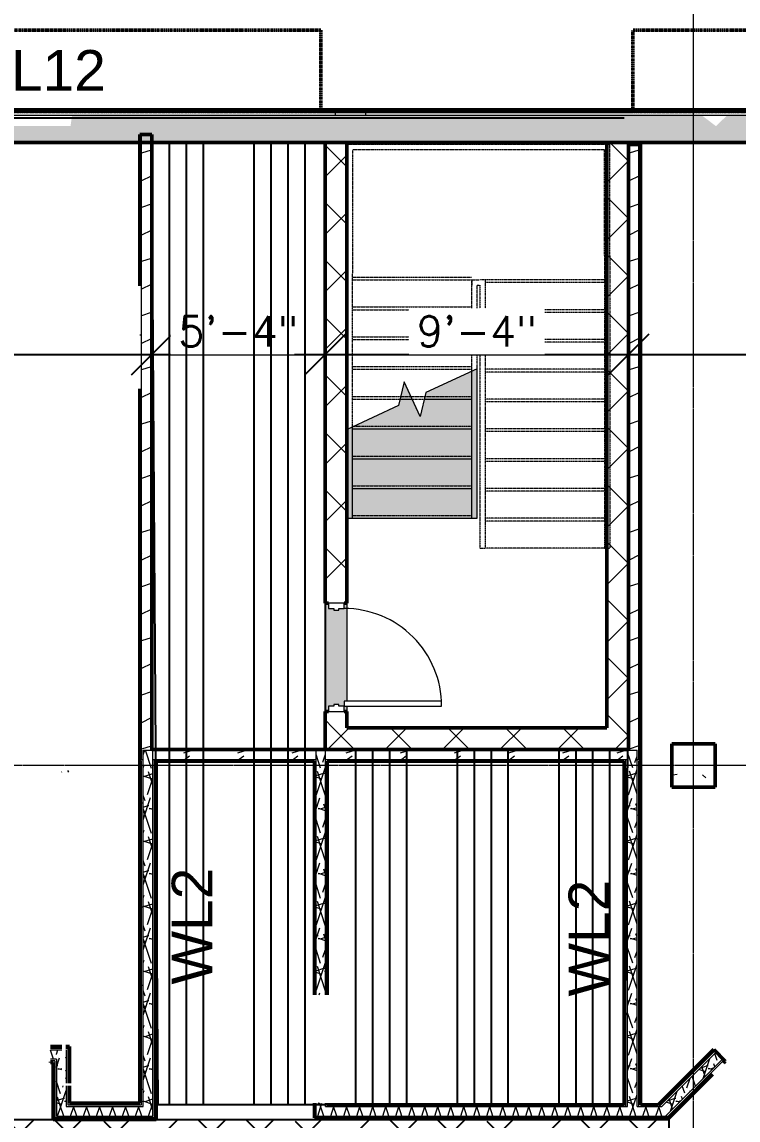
# Model space of a CAD drawing. Header units: inches. Extents: x -4294 to -464, y 9706 to 12475.
# Drawn here: x -2748.2 to -2483.9, y 11716.4 to 12121.6 of the extents above; entities that cross this region are included whole.
import ezdxf

# ---------------------------------------------------------------- set-up
doc = ezdxf.new("R2010")
doc.units = ezdxf.units.IN
doc.header["$MEASUREMENT"] = 0
for name, pattern in [('Aligning Line 1_8_', [0.25, 0.125, -0.125]), ('Dash 1_16_', [0.125, 0.0625, -0.0625]), ('Double Dash 3_8_', [1, 0.375, -0.125, 0.125, -0.125, 0.125, -0.125]), ('Grid Line 1_2_', [0.875, 0.5, -0.125, 0.125, -0.125]), ('Overhead 1_16_', [0.101562, 0.0625, -0.039062])]:
    doc.linetypes.add(name, pattern=pattern)
for name, color, linetype, lineweight in [('0-1', 7, 'Continuous', 5), ('0-3', 7, 'Continuous', 9), ('0-4', 147, 'Aligning Line 1_8_', 9), ('A-ANNO-DIMS', 211, 'Continuous', 9), ('A-DOOR-1', 50, 'Continuous', 20), ('A-DOOR-2', 7, 'Continuous', 9), ('A-DOOR-FRAM-1', 50, 'Continuous', 20), ('A-FLOR-1', 10, 'Continuous', 13), ('A-WALL', 113, 'Continuous', 13), ('A-WALL-10', 113, 'Continuous', 50), ('A-WALL-3', 10, 'Continuous', 13), ('A-WALL-4', 254, 'Continuous', 5), ('A-WALL-5', 250, 'Continuous', 50), ('A-WALL-9', 113, 'Continuous', 5), ('A-WALL-PATT-2', 53, 'Continuous', 9), ('A-WALL-PATT-3', 8, 'Continuous', 9), ('A-WALL-PATT-4', 252, 'Continuous', 9), ('A-WALL-PATT-5', 111, 'Continuous', 9), ('C-PROP-LINE-1', 250, 'Double Dash 3_8_', 50), ('C-PROP-LINE-2', 91, 'Dash 1_16_', 50), ('I-WALL', 2, 'Continuous', 13), ('I-WALL-1', 2, 'Continuous', 50), ('I-WALL-2', 2, 'Continuous', 50), ('S-COLS', 52, 'Continuous', 9), ('S-COLS-1', 250, 'Continuous', 50), ('S-FNDN-4', 250, 'Continuous', 50), ('S-GRID-1', 1, 'Grid Line 1_2_', 9), ('S-STRS-1', 8, 'Continuous', 9), ('S-STRS-2', 55, 'Continuous', 5), ('S-STRS-5', 7, 'Continuous', 9), ('S-STRS-6', 7, 'Overhead 1_16_', 9), ('S-STRS-MBND-3', 7, 'Overhead 1_16_', 9), ('S-STRS-MBND-4', 7, 'Continuous', 9)]:
    doc.layers.add(name, color=color, linetype=linetype, lineweight=lineweight)
doc.layers.add('LOAD_HATCH', color=8, linetype='Continuous')
doc.layers.add('loads', color=1, linetype='Continuous')
doc.styles.add('Arial', font='arial.ttf', dxfattribs={"height": 22.5})
doc.styles.add('Century Gothic', font='simplex.shx', dxfattribs={"height": 11.25})
doc.dimstyles.new('OD__1_8__Tol__', dxfattribs={"dimscale": 12, "dimtxt": 11.746893, "dimasz": 1.25, "dimexe": 0.9375, "dimexo": 0.625, "dimgap": 0.15625, "dimtad": 1, "dimdec": 3, "dimrnd": 0.125, "dimzin": 3, "dimdsep": 46, "dimlunit": 4, "dimtxsty": 'Century Gothic', "dimsah": 1, "dimcen": 0.09, "dimdle": 0.9375, "dimazin": 0, "dimtfac": 1, "dimtdec": 4, "dimtix": 1, "dimtmove": 0, "dimatfit": 3, "dimfxl": 1, "dimtvp": 1, "dimtfill": 1, "dimfrac": 2, "dimtolj": 1, "dimtzin": 0, "dimarcsym": 2})
pattern_1 = [(45, (0, 0), (-10.606602, 10.606602), []), (135, (0, 0), (-10.606602, -10.606602), [])]
pattern_2 = [(0, (0, 0), (38.4, 9.6), [1.584, -27.216, 1.584, -27.216, -153.6]), (0, (0, 0), (38.4, 9.6), [-57.6, 1.584, -56.016, 1.584, -27.216, -67.2]), (0, (0, 0), (38.4, 9.6), [-144, 1.584, -17.616, 1.584, -46.416]), (120, (14.4, 4.8), (-27.513844, 28.4553755), [1.584, -27.216, 1.584, -27.216, -153.6]), (120, (14.4, 4.8), (-27.513844, 28.4553755), [-57.6, 1.584, -56.016, 1.584, -27.216, -67.2]), (120, (14.4, 4.8), (-27.513844, 28.4553755), [-144, 1.584, -17.616, 1.584, -46.416]), (240, (19.2, 24), (-10.886156, -38.0553755), [1.584, -27.216, 1.584, -27.216, -153.6]), (240, (19.2, 24), (-10.886156, -38.0553755), [-57.6, 1.584, -56.016, 1.584, -27.216, -67.2]), (240, (19.2, 24), (-10.886156, -38.0553755), [-144, 1.584, -17.616, 1.584, -46.416])]
pattern_3 = [(0, (3860.724, -12118.589), (38.4, 9.6), [1.584, -27.216, 1.584, -27.216, -153.6]), (0, (3860.724, -12118.589), (38.4, 9.6), [-57.6, 1.584, -56.016, 1.584, -27.216, -67.2]), (0, (3860.724, -12118.589), (38.4, 9.6), [-144, 1.584, -17.616, 1.584, -46.416]), (120, (3875.124, -12113.789), (-27.513844, 28.4553755), [1.584, -27.216, 1.584, -27.216, -153.6]), (120, (3875.124, -12113.789), (-27.513844, 28.4553755), [-57.6, 1.584, -56.016, 1.584, -27.216, -67.2]), (120, (3875.124, -12113.789), (-27.513844, 28.4553755), [-144, 1.584, -17.616, 1.584, -46.416]), (240, (3879.924, -12094.589), (-10.886156, -38.0553755), [1.584, -27.216, 1.584, -27.216, -153.6]), (240, (3879.924, -12094.589), (-10.886156, -38.0553755), [-57.6, 1.584, -56.016, 1.584, -27.216, -67.2]), (240, (3879.924, -12094.589), (-10.886156, -38.0553755), [-144, 1.584, -17.616, 1.584, -46.416])]
pattern_4 = [(216.87, (3868.7207, -12098.5974), (59.9755286, 39.9843071), [9.996, -89.964]), (206.565, (3880.716, -12104.595), (-19.991807, -19.992219), [22.352, -22.352]), (198.435, (3880.716, -12114.5914), (-39.983821, -19.991955), [12.644, -50.576])]
pattern_5 = [(161.57, (3861.3237, -12117.9894), (-4.80033747, -0.00041462), [0, -34.152, 3.792, 0]), (18.43, (3860.1237, -12117.9894), (-4.80033747, 0.00041462), [0, -34.152, 3.792, 0]), (108.43, (3861.3237, -12117.9894), (2.39913218, -12.00105099), [11.382, -26.562]), (71.57, (3860.1237, -12117.9894), (2.39913218, 12.00105099), [11.382, -26.562])]

# ---------------------------------------------------------------- blocks, each defined once
blk = doc.blocks.new('HOLLOW METAL - STAIR DOOR-2016401-FLOOR PLAN - BASEMENT')
at = {"layer": 'A-DOOR-1'}
for p, q in [((18, 39.25), (16.25, 39.25)), ((16.25, 39.25), (16.25, 3.25)), ((18, 3.25), (18, 39.25)), ((16.25, 3.25), (18, 3.25))]:
    blk.add_line(p, q, dxfattribs=at)
at = {"layer": 'A-DOOR-2'}
blk.add_arc((18, 3.25), 36, 90, 180, dxfattribs=at)
at = {"layer": 'A-DOOR-FRAM-1'}
for p, q in [((-18, 3.25), (-20, 3.25)), ((-20, 3.25), (-20, -2.5)), ((-18, 1.3125), (-18, 3.25)), ((-17.375, 1.3125), (-18, 1.3125)), ((-17.375, -0.5625), (-17.375, 1.3125)), ((18, 1.3125), (17.375, 1.3125)), ((17.375, 1.3125), (17.375, -0.5625)), ((18, 3.25), (18, 1.3125)), ((20, 3.25), (18, 3.25)), ((20, -2.5), (20, 3.25)), ((-20, -2.5), (-18, -2.5)), ((-18, -2.5), (-18, -0.5625)), ((-18, -0.5625), (-17.375, -0.5625)), ((17.375, -0.5625), (18, -0.5625)), ((18, -0.5625), (18, -2.5)), ((18, -2.5), (20, -2.5))]:
    blk.add_line(p, q, dxfattribs=at)
blk = doc.blocks.new('CTR - 1st Phase -Stairs _ Elevators_rvt-1-FLOOR PLAN - BASEMENT')
at = {"layer": 'A-WALL-4'}
h = blk.add_hatch(color=256, dxfattribs=at)
h.paths.add_polyline_path([(-2629.32, 11869.19), (-2629.32, 11867.19), (-2628.32, 11867.19), (-2628.32, 11869.19)], flags=0)
h.paths.add_polyline_path([(-2635.07, 11867.19), (-2635.07, 11869.19), (-2633.14, 11869.19), (-2633.14, 11869.81), (-2631.26, 11869.81), (-2631.26, 11869.19), (-2629.32, 11869.19), (-2629.32, 11870.94), (-2628.32, 11870.94), (-2628.32, 11907.19), (-2629.32, 11907.19), (-2629.32, 11905.19), (-2631.26, 11905.19), (-2631.26, 11904.56), (-2633.14, 11904.56), (-2633.14, 11905.19), (-2635.07, 11905.19), (-2635.07, 11907.19), (-2636.32, 11907.19), (-2636.32, 11867.19)], flags=0)
at = {"layer": 'A-WALL-PATT-4'}
h = blk.add_hatch(dxfattribs=at)
h.set_pattern_fill('FP_32', color=256, style=0, pattern_type=2)
h.set_pattern_definition(pattern_1)
h.paths.add_polyline_path([(-2628.32, 11861.19), (-2628.32, 11867.19), (-2636.32, 11867.19), (-2636.32, 11861.19)], flags=0)
h.paths.add_polyline_path([(-2631.26, 11907.19), (-2628.32, 11907.19), (-2628.32, 12077.19), (-2636.32, 12077.19), (-2636.32, 11907.19), (-2633.14, 11907.19)], flags=0)
h = blk.add_hatch(dxfattribs=at)
h.set_pattern_fill('FP_32', color=256, style=0, pattern_type=2)
h.set_pattern_definition(pattern_1)
h.paths.add_polyline_path([(-2524.32, 11861.19), (-2524.32, 12077.19), (-2532.32, 12077.19), (-2532.32, 11861.19)], flags=0)
h = blk.add_hatch(dxfattribs=at)
h.set_pattern_fill('FP_32', color=256, style=0, pattern_type=2)
h.set_pattern_definition(pattern_1)
h.paths.add_polyline_path([(-2532.32, 11853.19), (-2524.32, 11853.19), (-2524.32, 11861.19), (-2636.32, 11861.19), (-2636.32, 11853.19), (-2567.7, 11853.19)], flags=0)
at = {"layer": 'S-STRS-1'}
blk.add_hatch(color=256, dxfattribs=at).paths.add_polyline_path([(-2628.2, 11938.46), (-2626.2, 11938.46), (-2626.2, 11972.21), (-2628.2, 11971.27), (-2628.2, 11948.19)], flags=0)
at = {"layer": 'S-STRS-2'}
h = blk.add_hatch(color=256, dxfattribs=at)
h.paths.add_polyline_path([(-2586.22, 11982.46), (-2582.2, 11982.46), (-2582.2, 11992.72), (-2599.1, 11984.84), (-2599.68, 11982.46), (-2599.1, 11982.46)], flags=0)
h.paths.add_polyline_path([(-2604.2, 11982.46), (-2607.17, 11988.84), (-2608.72, 11982.46)], flags=0)
for points in [[(-2582.2, 11938.46), (-2580.2, 11938.46), (-2580.2, 11993.66), (-2582.2, 11992.72), (-2582.2, 11948.19)], [(-2626.2, 11971.46), (-2582.2, 11971.46), (-2582.2, 11982.46), (-2599.68, 11982.46), (-2601.23, 11976.09), (-2604.2, 11982.46), (-2608.72, 11982.46), (-2609.3, 11980.09), (-2626.2, 11972.21)], [(-2626.2, 11960.46), (-2582.2, 11960.46), (-2582.2, 11971.46), (-2626.2, 11971.46)], [(-2626.2, 11949.46), (-2582.2, 11949.46), (-2582.2, 11960.46), (-2626.2, 11960.46)], [(-2626.2, 11938.46), (-2582.2, 11938.46), (-2582.2, 11949.46), (-2626.2, 11949.46), (-2626.2, 11948.19)]]:
    blk.add_hatch(color=256, dxfattribs=at).paths.add_polyline_path(points, flags=0)
at = {"layer": 'A-WALL-3'}
for p, q in [((-2636.32, 11867.19), (-2636.32, 11907.19)), ((-2628.32, 11907.19), (-2628.32, 11870.94)), ((-2628.32, 11869.19), (-2628.32, 11867.19))]:
    blk.add_line(p, q, dxfattribs=at)
at = {"layer": 'A-WALL-5'}
for p, q in [((-2628.32, 12077.19), (-2636.32, 12077.19)), ((-2636.32, 12077.19), (-2636.32, 11907.19)), ((-2628.32, 11907.19), (-2628.32, 12077.19)), ((-2532.32, 12077.19), (-2532.32, 11861.19)), ((-2524.32, 12077.19), (-2532.32, 12077.19)), ((-2524.32, 11861.19), (-2524.32, 12077.19)), ((-2636.32, 11907.19), (-2635.07, 11907.19)), ((-2629.32, 11907.19), (-2628.32, 11907.19)), ((-2635.07, 11867.19), (-2636.32, 11867.19)), ((-2636.32, 11867.19), (-2636.32, 11861.19)), ((-2628.32, 11867.19), (-2629.32, 11867.19)), ((-2628.32, 11861.19), (-2628.32, 11867.19)), ((-2636.32, 11861.19), (-2636.32, 11853.19)), ((-2532.32, 11861.19), (-2628.32, 11861.19)), ((-2524.32, 11853.19), (-2524.32, 11861.19)), ((-2636.32, 11853.19), (-2524.32, 11853.19))]:
    blk.add_line(p, q, dxfattribs=at)
at = {"layer": 'S-STRS-5'}
for p, q in [((-2582.2, 11982.46), (-2582.2, 11992.72)), ((-2580.2, 11938.46), (-2580.2, 11993.66)), ((-2608.72, 11982.46), (-2604.2, 11982.46)), ((-2599.68, 11982.46), (-2582.2, 11982.46)), ((-2582.2, 11971.46), (-2582.2, 11982.46)), ((-2628.2, 11938.46), (-2628.2, 11971.27)), ((-2626.2, 11971.46), (-2626.2, 11972.21)), ((-2626.2, 11960.46), (-2626.2, 11971.46)), ((-2626.2, 11971.46), (-2582.2, 11971.46)), ((-2582.2, 11960.46), (-2582.2, 11971.46)), ((-2626.2, 11949.46), (-2626.2, 11960.46)), ((-2626.2, 11960.46), (-2582.2, 11960.46)), ((-2582.2, 11949.46), (-2582.2, 11960.46)), ((-2626.2, 11938.46), (-2626.2, 11949.46)), ((-2626.2, 11949.46), (-2582.2, 11949.46)), ((-2582.2, 11938.46), (-2582.2, 11949.46)), ((-2628.2, 11938.46), (-2626.2, 11938.46)), ((-2626.2, 11938.46), (-2582.2, 11938.46)), ((-2582.2, 11938.46), (-2580.2, 11938.46))]:
    blk.add_line(p, q, dxfattribs=at)
at = {"layer": 'S-STRS-6'}
for p, q in [((-2608.48, 11983.46), (-2604.67, 11983.46)), ((-2599.44, 11983.46), (-2582.2, 11983.46)), ((-2625.64, 11972.46), (-2582.2, 11972.46)), ((-2626.2, 11961.46), (-2582.2, 11961.46)), ((-2626.2, 11950.46), (-2582.2, 11950.46)), ((-2626.2, 11939.46), (-2582.2, 11939.46))]:
    blk.add_line(p, q, dxfattribs=at)
at = {"layer": 'S-STRS-MBND-3'}
for p, q in [((-2531.25, 12076.46), (-2628.2, 12076.46)), ((-2628.2, 12076.46), (-2628.2, 12028.64)), ((-2531.25, 12035.29), (-2531.25, 12076.46)), ((-2533.25, 12074.46), (-2626.2, 12074.46)), ((-2626.2, 12074.46), (-2626.2, 12028.64)), ((-2533.25, 12035.29), (-2533.25, 12074.46)), ((-2533.25, 12035.29), (-2533.25, 11927.46)), ((-2531.25, 12035.29), (-2531.25, 11927.46)), ((-2628.2, 11971.27), (-2628.2, 12028.64)), ((-2626.2, 11972.21), (-2626.2, 12028.64)), ((-2626.2, 12027.46), (-2582.2, 12027.46)), ((-2626.2, 12026.46), (-2582.2, 12026.46)), ((-2582.2, 12026.46), (-2582.2, 12024.46)), ((-2582.2, 12026.46), (-2579.25, 12026.46)), ((-2582.2, 12024.46), (-2582.2, 12026.46)), ((-2582.2, 11992.72), (-2582.2, 12024.46)), ((-2580.2, 12024.46), (-2579.25, 12024.46)), ((-2580.2, 11993.66), (-2580.2, 12024.46)), ((-2577.25, 12026.46), (-2579.25, 12026.46)), ((-2579.25, 12024.46), (-2579.25, 11927.46)), ((-2577.25, 12026.46), (-2577.25, 11927.46)), ((-2533.25, 12026.46), (-2577.25, 12026.46)), ((-2533.25, 12025.46), (-2577.25, 12025.46)), ((-2626.2, 12016.46), (-2582.2, 12016.46)), ((-2626.2, 12015.46), (-2582.2, 12015.46)), ((-2533.25, 12015.46), (-2577.25, 12015.46)), ((-2533.25, 12014.46), (-2577.25, 12014.46)), ((-2626.2, 12005.46), (-2582.2, 12005.46)), ((-2626.2, 12004.46), (-2582.2, 12004.46)), ((-2533.25, 12004.46), (-2577.25, 12004.46)), ((-2533.25, 12003.46), (-2577.25, 12003.46)), ((-2626.2, 11994.46), (-2582.2, 11994.46)), ((-2626.2, 11993.46), (-2582.2, 11993.46)), ((-2533.25, 11993.46), (-2577.25, 11993.46)), ((-2533.25, 11992.46), (-2577.25, 11992.46)), ((-2626.2, 11983.46), (-2608.48, 11983.46)), ((-2604.67, 11983.46), (-2599.44, 11983.46)), ((-2626.2, 11982.46), (-2608.72, 11982.46)), ((-2604.2, 11982.46), (-2599.68, 11982.46)), ((-2533.25, 11982.46), (-2577.25, 11982.46)), ((-2533.25, 11981.46), (-2577.25, 11981.46)), ((-2626.2, 11972.46), (-2625.64, 11972.46)), ((-2533.25, 11971.46), (-2577.25, 11971.46)), ((-2533.25, 11970.46), (-2577.25, 11970.46)), ((-2533.25, 11960.46), (-2577.25, 11960.46)), ((-2533.25, 11959.46), (-2577.25, 11959.46)), ((-2533.25, 11949.46), (-2577.25, 11949.46)), ((-2533.25, 11948.46), (-2577.25, 11948.46)), ((-2533.25, 11938.46), (-2577.25, 11938.46)), ((-2533.25, 11937.46), (-2577.25, 11937.46)), ((-2579.25, 11927.46), (-2577.25, 11927.46)), ((-2533.25, 11927.46), (-2577.25, 11927.46)), ((-2533.25, 11927.46), (-2531.25, 11927.46))]:
    blk.add_line(p, q, dxfattribs=at)
at = {"layer": 'S-STRS-MBND-4'}
for p, q in [((-2580.2, 11993.66), (-2599.1, 11984.84)), ((-2607.17, 11988.84), (-2609.3, 11980.09)), ((-2601.23, 11976.09), (-2607.17, 11988.84)), ((-2599.1, 11984.84), (-2601.23, 11976.09)), ((-2609.3, 11980.09), (-2628.2, 11971.27))]:
    blk.add_line(p, q, dxfattribs=at)
at = {"layer": '0-3', "rotation": 270.0000000000056}
blk.add_blockref('HOLLOW METAL - STAIR DOOR-2016401-FLOOR PLAN - BASEMENT', (-2632.57, 11887.19), dxfattribs=at)
blk = doc.blocks.new('Family - ___-1870007-FLOOR PLAN - BASEMENT')
at = {"layer": 'C-PROP-LINE-2'}
for p, q in [((-2637.92, 12118.59), (-3860.72, 12118.59)), ((-2637.92, 12118.59), (-2637.92, 12088.59)), ((-2522.72, 12088.59), (-2522.72, 12118.59)), ((-2067.92, 12118.59), (-2522.72, 12118.59)), ((-2637.92, 12088.59), (-2522.72, 12088.59))]:
    blk.add_line(p, q, dxfattribs=at)
blk = doc.blocks.new('Family - ___-1870574-FLOOR PLAN - BASEMENT')
at = {"layer": 'C-PROP-LINE-2'}
blk.add_line((-2098.26, 12088.59), (-3831.16, 12088.59), dxfattribs=at)
blk = doc.blocks.new('Concrete-Rectangular-Column - ONE-V28-FLOOR PLAN - BASEMENT')
at = {"layer": 'S-COLS'}
h = blk.add_hatch(dxfattribs=at)
h.set_pattern_fill('FP_33', color=256, style=0, pattern_type=2)
h.set_pattern_definition([(50, (2500.324, -11847.19), (34.4287, -3.01202), [3.6, -39.6]), (355, (2500.324, -11847.19), (-6.6596, 36.10481), [2.88, -31.68]), (100.451, (2503.193, -11847.44), (27.76876, 33.0931), [3.06, -33.655]), (46.184, (2500.324, -11837.59), (51.22752, -7.94535), [5.4, -59.4]), (96.636, (2504.593, -11838.25), (44.86319, 46.7577), [4.589, -50.482]), (351.184, (2500.324, -11837.59), (44.86417, 46.75745), [4.32, -47.52]), (21, (2505.124, -11839.99), (28.65176, -19.325734), [3.6, -39.6]), (326, (2505.124, -11839.99), (11.67934, 34.80662), [2.88, -31.68]), (71.451, (2507.51, -11841.6), (40.33096, 15.48132), [3.06, -33.655]), (37.5, (2500.324, -11847.189), (0.583112, 15.978979), [1.584, -29.712, 1.584, -30.576, -31.8]), (37.5, (2500.324, -11847.189), (0.583112, 15.978979), [-63.456, 1.584, -30.216]), (7.5, (2500.324, -11847.189), (12.62689, 18.932107), [1.584, -16.752, 1.584, -28.992, -12.12]), (7.5, (2500.324, -11847.189), (12.62689, 18.932107), [-48.912, 1.584, -10.536]), (327.5, (2489.62, -11847.189), (25.622992, -1.082799), [1.584, -10.416, 1.584, -35.856, -49.68]), (327.5, (2489.62, -11847.189), (25.622992, -1.082799), [-49.44, 1.584, -48.096]), (317.5, (2484.82, -11847.19), (27.99243, 4.80496), [1.584, -14.016, 1.584, -23.28, -35.28]), (317.5, (2484.82, -11847.19), (27.99243, 4.80496), [-40.464, 1.584, -33.696])])
h.paths.add_polyline_path([(-8, -8), (8, -8), (8, 8), (-8, 8), (-8, -1.05)], flags=0)
at = {"layer": 'S-COLS-1'}
for p, q in [((8, 8), (-8, 8)), ((-8, 8), (-8, -8)), ((8, -8), (8, 8)), ((-8, -8), (8, -8))]:
    blk.add_line(p, q, dxfattribs=at)
blk = doc.blocks.new('Family - ___-1878392-FLOOR PLAN - BASEMENT')
at = {"layer": 'C-PROP-LINE-1'}
blk.add_line((-3833.41, 12088.69), (-613.69, 12088.69), dxfattribs=at)
blk = doc.blocks.new('Family - ___-1870007-FLOOR PLAN - 1ST FLOOR')
at = {"layer": 'C-PROP-LINE-2'}
for p, q in [((-2637.92, 12118.59), (-3860.72, 12118.59)), ((-2637.92, 12118.59), (-2637.92, 12088.59)), ((-2522.72, 12088.59), (-2522.72, 12118.59)), ((-2067.92, 12118.59), (-2522.72, 12118.59)), ((-2637.92, 12088.59), (-2522.72, 12088.59))]:
    blk.add_line(p, q, dxfattribs=at)
blk = doc.blocks.new('Family - ___-1870574-FLOOR PLAN - 1ST FLOOR')
at = {"layer": 'C-PROP-LINE-2'}
blk.add_line((-2098.26, 12088.59), (-3831.16, 12088.59), dxfattribs=at)
blk = doc.blocks.new('_Oblique')
at = {"color": 0, "linetype": 'ByBlock', "lineweight": -2}
blk.add_line((-0.5, -0.5), (0.5, 0.5), dxfattribs=at)
blk = doc.blocks.new('*D251')
at = {"layer": 'A-ANNO-DIMS', "color": 0, "lineweight": -2}
for p, q in [((-4038.48, 11767.74), (-4038.48, 12097.44)), ((-2525.91, 12086.19), (-4049.73, 12086.19)), ((-3756.41, 11778.99), (-4049.73, 11778.99))]:
    blk.add_line(p, q, dxfattribs=at)
at = {"layer": 'Defpoints', "color": 0}
for p in [(-4038.48, 12086.19), (-2518.41, 12086.19), (-3748.91, 11778.99)]:
    blk.add_point(p, dxfattribs=at)
at = {"layer": 'A-ANNO-DIMS', "color": 0, "lineweight": -2, "xscale": 15, "yscale": 15, "zscale": 15}
for p, rotation in [((-4038.48, 12086.19), 89.99999999999993), ((-4038.48, 11778.99), 269.9999999999999)]:
    blk.add_blockref('_Oblique', p, dxfattribs=dict(at, rotation=rotation))
at = {"layer": 'A-ANNO-DIMS', "color": 0, "insert": (-4048.93, 11932.59), "char_height": 11.25, "attachment_point": 5, "rotation": 90, "style": 'Century Gothic', "bg_fill": 3, "box_fill_scale": 1.25, "bg_fill_color": 257, "bg_fill_transparency": 0}
blk.add_mtext('\\A1;25\'-7 1/4"', dxfattribs=at)
blk = doc.blocks.new('*D269')
at = {"layer": 'A-ANNO-DIMS', "color": 0, "lineweight": -2}
for p, q in [((-2935.52, 12001.99), (-2935.52, 11987.63)), ((-2700.32, 12001.99), (-2700.32, 11987.63)), ((-2946.77, 11998.88), (-2689.07, 11998.88))]:
    blk.add_line(p, q, dxfattribs=at)
at = {"layer": 'Defpoints', "color": 0}
for p in [(-2935.52, 12009.49), (-2700.32, 12009.49), (-2700.32, 11998.88)]:
    blk.add_point(p, dxfattribs=at)
at = {"layer": 'A-ANNO-DIMS', "color": 0, "lineweight": -2, "xscale": 15, "yscale": 15, "zscale": 15, "rotation": 180}
blk.add_blockref('_Oblique', (-2935.52, 11998.88), dxfattribs=at)
at = {"layer": 'A-ANNO-DIMS', "color": 0, "lineweight": -2, "xscale": 15, "yscale": 15, "zscale": 15}
blk.add_blockref('_Oblique', (-2700.32, 11998.88), dxfattribs=at)
at = {"layer": 'A-ANNO-DIMS', "color": 0, "insert": (-2817.92, 12009.33), "char_height": 11.25, "attachment_point": 5, "style": 'Century Gothic', "bg_fill": 3, "box_fill_scale": 1.25, "bg_fill_color": 257, "bg_fill_transparency": 0}
blk.add_mtext('\\A1;19\'-7 1/4"', dxfattribs=at)
blk = doc.blocks.new('*D270')
at = {"layer": 'A-ANNO-DIMS', "color": 0, "lineweight": -2}
for p, q in [((-2700.32, 12001.99), (-2700.32, 11987.63)), ((-2636.32, 12001.99), (-2636.32, 11987.63)), ((-2711.57, 11998.88), (-2625.07, 11998.88))]:
    blk.add_line(p, q, dxfattribs=at)
at = {"layer": 'Defpoints', "color": 0}
for p in [(-2700.32, 12009.49), (-2636.32, 12009.49), (-2636.32, 11998.88)]:
    blk.add_point(p, dxfattribs=at)
at = {"layer": 'A-ANNO-DIMS', "color": 0, "lineweight": -2, "xscale": 15, "yscale": 15, "zscale": 15, "rotation": 180}
blk.add_blockref('_Oblique', (-2700.32, 11998.88), dxfattribs=at)
at = {"layer": 'A-ANNO-DIMS', "color": 0, "lineweight": -2, "xscale": 15, "yscale": 15, "zscale": 15}
blk.add_blockref('_Oblique', (-2636.32, 11998.88), dxfattribs=at)
at = {"layer": 'A-ANNO-DIMS', "color": 0, "insert": (-2668.32, 12007.46), "char_height": 11.25, "attachment_point": 5, "style": 'Century Gothic', "bg_fill": 3, "box_fill_scale": 1.25, "bg_fill_color": 257, "bg_fill_transparency": 0}
blk.add_mtext('\\A1;5\'-4"', dxfattribs=at)
blk = doc.blocks.new('*D271')
at = {"layer": 'A-ANNO-DIMS', "color": 0, "lineweight": -2}
for p, q in [((-2636.32, 12001.99), (-2636.32, 11987.63)), ((-2524.32, 12001.99), (-2524.32, 11987.63)), ((-2647.57, 11998.88), (-2513.07, 11998.88))]:
    blk.add_line(p, q, dxfattribs=at)
at = {"layer": 'Defpoints', "color": 0}
for p in [(-2636.32, 12009.49), (-2524.32, 12009.49), (-2524.32, 11998.88)]:
    blk.add_point(p, dxfattribs=at)
at = {"layer": 'A-ANNO-DIMS', "color": 0, "lineweight": -2, "xscale": 15, "yscale": 15, "zscale": 15, "rotation": 180}
blk.add_blockref('_Oblique', (-2636.32, 11998.88), dxfattribs=at)
at = {"layer": 'A-ANNO-DIMS', "color": 0, "lineweight": -2, "xscale": 15, "yscale": 15, "zscale": 15}
blk.add_blockref('_Oblique', (-2524.32, 11998.88), dxfattribs=at)
at = {"layer": 'A-ANNO-DIMS', "color": 0, "insert": (-2580.32, 12007.46), "char_height": 11.25, "attachment_point": 5, "style": 'Century Gothic', "bg_fill": 3, "box_fill_scale": 1.25, "bg_fill_color": 257, "bg_fill_transparency": 0}
blk.add_mtext('\\A1;9\'-4"', dxfattribs=at)
blk = doc.blocks.new('*D272')
at = {"layer": 'A-ANNO-DIMS', "color": 0, "lineweight": -2}
for p, q in [((-2524.32, 12001.99), (-2524.32, 11987.63)), ((-2100.32, 12001.99), (-2100.32, 11987.63)), ((-2535.57, 11998.88), (-2089.07, 11998.88))]:
    blk.add_line(p, q, dxfattribs=at)
at = {"layer": 'Defpoints', "color": 0}
for p in [(-2524.32, 12009.49), (-2100.32, 12009.49), (-2100.32, 11998.88)]:
    blk.add_point(p, dxfattribs=at)
at = {"layer": 'A-ANNO-DIMS', "color": 0, "lineweight": -2, "xscale": 15, "yscale": 15, "zscale": 15, "rotation": 180}
blk.add_blockref('_Oblique', (-2524.32, 11998.88), dxfattribs=at)
at = {"layer": 'A-ANNO-DIMS', "color": 0, "lineweight": -2, "xscale": 15, "yscale": 15, "zscale": 15}
blk.add_blockref('_Oblique', (-2100.32, 11998.88), dxfattribs=at)
at = {"layer": 'A-ANNO-DIMS', "color": 0, "insert": (-2312.32, 12007.46), "char_height": 11.25, "attachment_point": 5, "style": 'Century Gothic', "bg_fill": 3, "box_fill_scale": 1.25, "bg_fill_color": 257, "bg_fill_transparency": 0}
blk.add_mtext('\\A1;35\'-4"', dxfattribs=at)
blk = doc.blocks.new('zw$4457')
at = {"layer": 'A-WALL'}
for points in [[(1336.65, -265.65), (1336.65, -42.125), (1336.4, -42.125), (1336.4, -265.65), (1336.5844, -265.65)], [(1161.4, -265.65), (1336.4, -265.65), (1336.4, -265.4), (1160.4, -265.4), (1160.4, -265.65), (1160.775, -265.65)]]:
    blk.add_hatch(color=256, dxfattribs=at).paths.add_polyline_path(points, flags=0)
at = {"layer": 'A-WALL-9'}
blk.add_hatch(color=256, dxfattribs=at).paths.add_polyline_path([(1160.2909, -265.65), (1160.4, -265.65), (1160.4, -38.525), (1160.15, -38.525), (1160.15, -265.65)], flags=0)
at = {"layer": 'A-WALL-PATT-5'}
h = blk.add_hatch(dxfattribs=at)
h.set_pattern_fill('FP_3', color=256, style=0, pattern_type=2)
h.set_pattern_definition(pattern_3)
h.paths.add_polyline_path([(1156.65, -269.775), (1156.65, -38.525), (1156.025, -38.525), (1156.025, -269.775)], flags=0)
h = blk.add_hatch(dxfattribs=at)
h.set_pattern_fill('FP_7', color=256, style=0, pattern_type=2)
h.set_pattern_definition(pattern_4)
h.paths.add_polyline_path([(1157.275, -269.15), (1157.275, -265.65), (1160.15, -265.65), (1160.15, -38.525), (1156.65, -38.525), (1156.6531, -269.15)], flags=0)
h = blk.add_hatch(dxfattribs=at)
h.set_pattern_fill('FP_7', color=256, style=0, pattern_type=2)
h.set_pattern_definition(pattern_4)
h.paths.add_polyline_path([(1339.525, -269.15), (1340.15, -269.15), (1340.15, -42.125), (1336.65, -42.125), (1336.65, -265.65), (1339.525, -265.65), (1339.525, -268.525)], flags=0)
h = blk.add_hatch(dxfattribs=at)
h.set_pattern_fill('FP_3', color=256, style=0, pattern_type=2)
h.set_pattern_definition(pattern_3)
h.paths.add_polyline_path([(1340.15, -269.775), (1340.775, -269.775), (1340.775, -194.3266), (1340.15, -194.3266), (1340.15, -269.15)], flags=0)
h.paths.add_polyline_path([(1340.775, -190.8266), (1340.775, -42.125), (1340.15, -42.125), (1340.15, -190.8266), (1340.3592, -190.8266)], flags=0)
h = blk.add_hatch(dxfattribs=at)
h.set_pattern_fill('FP_19', color=256, style=0, pattern_type=2)
h.set_pattern_definition(pattern_5)
h.paths.add_polyline_path([(1160.775, -400.7), (1160.775, -265.65), (1157.275, -265.65), (1157.275, -400.7)], flags=0)
h = blk.add_hatch(dxfattribs=at)
h.set_pattern_fill('FP_7', color=256, style=0, pattern_type=2)
h.set_pattern_definition(pattern_4)
h.paths.add_polyline_path([(1160.775, -269.15), (1221.05, -269.15), (1221.05, -265.65), (1160.775, -265.65), (1160.775, -268.525)], flags=0)
h.paths.add_polyline_path([(1334.3602, -269.15), (1336.025, -269.1465), (1336.025, -265.65), (1224.55, -265.65), (1224.55, -269.15), (1333.6019, -269.15)], flags=0)
h = blk.add_hatch(dxfattribs=at)
h.set_pattern_fill('FP_19', color=256, style=0, pattern_type=2)
h.set_pattern_definition(pattern_5)
h.paths.add_polyline_path([(1221.05, -400.7), (1224.55, -400.7), (1224.55, -395.95), (1221.05, -395.95), (1221.05, -397.2)], flags=0)
h.paths.add_polyline_path([(1221.05, -355.95), (1224.55, -355.95), (1224.55, -265.65), (1221.05, -265.6578), (1221.05, -336.4852)], flags=0)
h = blk.add_hatch(dxfattribs=at)
h.set_pattern_fill('FP_19', color=256, style=0, pattern_type=2)
h.set_pattern_definition(pattern_5)
h.paths.add_polyline_path([(1339.525, -397.2), (1339.525, -265.65), (1336.025, -265.65), (1336.025, -397.2)], flags=0)
h = blk.add_hatch(dxfattribs=at)
h.set_pattern_fill('FP_3', color=256, style=0, pattern_type=2)
h.set_pattern_definition(pattern_3)
h.paths.add_polyline_path([(1156.65, -396.575), (1156.65, -320.975), (1156.025, -320.975), (1156.025, -396.575)], flags=0)
h.paths.add_polyline_path([(1156.65, -317.475), (1156.65, -269.775), (1156.025, -269.775), (1156.025, -317.475), (1156.4137, -317.475)], flags=0)
h = blk.add_hatch(dxfattribs=at)
h.set_pattern_fill('FP_3', color=256, style=0, pattern_type=2)
h.set_pattern_definition(pattern_3)
h.paths.add_polyline_path([(1157.275, -397.2), (1157.275, -320.975), (1156.65, -320.975), (1156.65, -397.2)], flags=0)
h.paths.add_polyline_path([(1156.65, -317.475), (1157.275, -317.475), (1157.275, -269.15), (1156.65, -269.15), (1156.65, -300.2654)], flags=0)
h = blk.add_hatch(dxfattribs=at)
h.set_pattern_fill('FP_3', color=256, style=0, pattern_type=2)
h.set_pattern_definition(pattern_3)
h.paths.add_polyline_path([(1161.4, -269.775), (1221.05, -269.775), (1221.05, -269.15), (1161.4, -269.15)], flags=0)
h.paths.add_polyline_path([(1328.7699, -269.775), (1335.4, -269.775), (1335.3969, -269.15), (1224.55, -269.15), (1224.55, -269.775), (1328.4, -269.775)], flags=0)
h = blk.add_hatch(dxfattribs=at)
h.set_pattern_fill('FP_3', color=256, style=0, pattern_type=2)
h.set_pattern_definition(pattern_3)
h.paths.add_polyline_path([(1221.05, -401.325), (1221.05, -395.95), (1220.425, -395.95), (1220.425, -401.325)], flags=0)
h.paths.add_polyline_path([(1221.05, -355.95), (1221.05, -269.775), (1220.425, -269.775), (1220.425, -355.95)], flags=0)
h = blk.add_hatch(dxfattribs=at)
h.set_pattern_fill('FP_3', color=256, style=0, pattern_type=2)
h.set_pattern_definition(pattern_3)
h.paths.add_polyline_path([(1334.775, -401.325), (1335.4, -401.325), (1335.4, -400.7), (1334.775, -400.7)], flags=0)
h.paths.add_polyline_path([(1335.4, -397.2), (1335.4, -269.775), (1334.775, -269.775), (1334.775, -397.2)], flags=0)
h = blk.add_hatch(dxfattribs=at)
h.set_pattern_fill('FP_3', color=256, style=0, pattern_type=2)
h.set_pattern_definition(pattern_3)
h.paths.add_polyline_path([(1336.025, -397.2), (1336.025, -269.15), (1335.4, -269.15), (1335.4, -397.2)], flags=0)
h = blk.add_hatch(dxfattribs=at)
h.set_pattern_fill('FP_3', color=256, style=0, pattern_type=2)
h.set_pattern_definition(pattern_3)
h.paths.add_polyline_path([(1340.15, -397.2), (1340.15, -269.15), (1339.525, -269.15), (1339.525, -397.2)], flags=0)
h = blk.add_hatch(dxfattribs=at)
h.set_pattern_fill('FP_19', color=256, style=0, pattern_type=2)
h.set_pattern_definition(pattern_5)
h.paths.add_polyline_path([(1124.025, -379.75), (1125.275, -379.75), (1125.275, -376.25), (1123.025, -376.25), (1123.025, -379.75)], flags=0)
h.paths.add_polyline_path([(1064.4935, -379.75), (1083.025, -379.75), (1083.025, -376.25), (1061.575, -376.25), (1061.575, -379.75), (1062.825, -379.75)], flags=0)
h = blk.add_hatch(dxfattribs=at)
h.set_pattern_fill('FP_19', color=256, style=0, pattern_type=2)
h.set_pattern_definition(pattern_5)
h.paths.add_polyline_path([(1125.275, -397.2), (1127.275, -397.2), (1127.275, -395.95), (1128.775, -395.95), (1128.775, -389.5375), (1127.275, -389.5375), (1127.275, -391.2875), (1126.525, -391.2875), (1126.525, -388.7875), (1127.275, -388.7875), (1127.275, -376.25), (1125.275, -376.25), (1125.275, -395.95)], flags=0)
h.paths.add_polyline_path([(1128.65, -388.5375), (1128.775, -388.5375), (1128.775, -376.25), (1128.65, -376.25), (1128.65, -384.5219)], flags=0)
h = blk.add_hatch(dxfattribs=at)
h.set_pattern_fill('FP_3', color=256, style=0, pattern_type=2)
h.set_pattern_definition(pattern_3)
h.paths.add_polyline_path([(1124.025, -380.375), (1124.65, -380.375), (1124.6249, -379.75), (1123.025, -379.75), (1123.025, -380.375)], flags=0)
h.paths.add_polyline_path([(1062.3116, -380.375), (1083.025, -380.375), (1083.025, -379.75), (1062.2, -379.75), (1062.2, -380.375)], flags=0)
h = blk.add_hatch(dxfattribs=at)
h.set_pattern_fill('FP_19', color=256, style=0, pattern_type=2)
h.set_pattern_definition(pattern_5)
h.paths.add_polyline_path([(1346.8429, -400.7), (1350.0604, -400.7), (1371.1986, -379.5618), (1368.7237, -377.0869), (1345.1106, -400.7)], flags=0)
h = blk.add_hatch(dxfattribs=at)
h.set_pattern_fill('FP_3', color=256, style=0, pattern_type=2)
h.set_pattern_definition(pattern_3)
h.paths.add_polyline_path([(1350.3193, -401.325), (1351.2032, -401.325), (1372.0825, -380.4457), (1371.6405, -380.0037), (1350.9443, -400.7)], flags=0)
h = blk.add_hatch(dxfattribs=at)
h.set_pattern_fill('FP_3', color=256, style=0, pattern_type=2)
h.set_pattern_definition(pattern_3)
h.paths.add_polyline_path([(1156.025, -396.575), (1156.025, -395.95), (1131.4, -395.9831), (1131.4, -396.575), (1155.1913, -396.575)], flags=0)
h = blk.add_hatch(dxfattribs=at)
h.set_pattern_fill('FP_3', color=256, style=0, pattern_type=2)
h.set_pattern_definition(pattern_3)
h.paths.add_polyline_path([(1155.1913, -397.2), (1156.65, -397.2), (1156.65, -396.575), (1131.4, -396.6219), (1131.4, -397.2), (1153.7766, -397.2)], flags=0)
h = blk.add_hatch(dxfattribs=at)
h.set_pattern_fill('FP_3', color=256, style=0, pattern_type=2)
h.set_pattern_definition(pattern_3)
h.paths.add_polyline_path([(1320.578, -397.2), (1334.775, -397.2), (1334.775, -396.575), (1225.175, -396.575), (1225.175, -397.2), (1293.0136, -397.2)], flags=0)
h = blk.add_hatch(dxfattribs=at)
h.set_pattern_fill('FP_19', color=256, style=0, pattern_type=2)
h.set_pattern_definition(pattern_5)
h.paths.add_polyline_path([(1125.275, -400.7), (1157.275, -400.7), (1157.275, -397.2), (1128.775, -397.2), (1128.125, -397.85), (1127.9, -397.85), (1127.9, -397.2), (1125.275, -397.2), (1125.275, -398.7624)], flags=0)
h = blk.add_hatch(dxfattribs=at)
h.set_pattern_fill('FP_3', color=256, style=0, pattern_type=2)
h.set_pattern_definition(pattern_3)
h.paths.add_polyline_path([(1334.775, -401.325), (1334.775, -400.7), (1221.05, -400.7), (1221.05, -401.325), (1320.578, -401.325)], flags=0)
h = blk.add_hatch(dxfattribs=at)
h.set_pattern_fill('FP_19', color=256, style=0, pattern_type=2)
h.set_pattern_definition(pattern_5)
h.paths.add_polyline_path([(1224.55, -400.7), (1336.025, -400.7), (1336.025, -397.2), (1224.55, -397.2)], flags=0)
h = blk.add_hatch(dxfattribs=at)
h.set_pattern_fill('FP_19', color=256, style=0, pattern_type=2)
h.set_pattern_definition(pattern_5)
h.paths.add_polyline_path([(1336.025, -400.7), (1345.1106, -400.7), (1348.6106, -397.2), (1336.025, -397.2), (1336.025, -398.7624)], flags=0)
at = {"layer": 'I-WALL'}
h = blk.add_hatch(color=256, dxfattribs=at)
h.paths.add_polyline_path([(1123.2831, -381), (1124.025, -381), (1124.025, -380.375), (1123.025, -380.375), (1123.025, -381)], flags=0)
h.paths.add_polyline_path([(1064.4935, -381), (1083.025, -381), (1083.025, -380.375), (1062.825, -380.375), (1062.825, -381)], flags=0)
at = {"layer": 'I-WALL-1'}
blk.add_hatch(color=256, dxfattribs=at).paths.add_polyline_path([(1124.65, -401.325), (1124.65, -380.375), (1124.025, -380.375), (1124.025, -401.325), (1124.5384, -401.325)], flags=0)
at = {"layer": 'A-WALL'}
for p, q in [((1156.65, -269.15), (1156.65, -38.525)), ((1160.15, -265.65), (1160.15, -38.525)), ((1336.65, -265.65), (1336.65, -42.125)), ((1340.15, -269.15), (1340.15, -42.125)), ((1157.275, -265.65), (1339.525, -265.65)), ((1157.275, -397.2), (1157.275, -265.65)), ((1160.775, -400.7), (1160.775, -265.65)), ((1221.05, -355.95), (1221.05, -265.65)), ((1224.55, -355.95), (1224.55, -265.65)), ((1336.025, -397.2), (1336.025, -265.65)), ((1339.525, -397.2), (1339.525, -265.65)), ((1156.65, -269.15), (1157.275, -269.15)), ((1156.65, -396.575), (1156.65, -269.775)), ((1160.775, -269.15), (1221.05, -269.15)), ((1161.4, -401.325), (1161.4, -269.15)), ((1224.55, -269.15), (1336.025, -269.15)), ((1335.4, -397.2), (1335.4, -269.15)), ((1339.525, -269.15), (1340.15, -269.15)), ((1340.15, -397.2), (1340.15, -269.775)), ((1123.025, -375.625), (1127.275, -375.625)), ((1123.025, -376.25), (1127.275, -376.25)), ((1128.65, -375.625), (1129.4, -375.625)), ((1128.65, -376.25), (1128.775, -376.25)), ((1128.775, -376.25), (1128.775, -388.5375)), ((1129.4, -375.625), (1129.4, -388.5375)), ((1347.7268, -397.2), (1368.2818, -376.645)), ((1125.275, -379.75), (1123.025, -379.75)), ((1124.65, -380.375), (1123.025, -380.375)), ((1124.65, -380.375), (1124.65, -401.325)), ((1125.275, -379.75), (1125.275, -400.7)), ((1348.6106, -397.2), (1368.7237, -377.0869)), ((1350.0604, -400.7), (1371.1986, -379.5618)), ((1350.9443, -400.7), (1371.6405, -380.0037)), ((1128.775, -389.5375), (1128.775, -397.2)), ((1129.4, -389.5375), (1129.4, -396.575)), ((1129.4, -396.575), (1156.65, -396.575)), ((1221.05, -400.7), (1221.05, -395.95)), ((1224.55, -397.2), (1224.55, -395.95)), ((1125.275, -400.7), (1160.775, -400.7)), ((1128.775, -397.2), (1157.275, -397.2)), ((1221.05, -400.7), (1350.9443, -400.7)), ((1224.55, -397.2), (1336.025, -397.2)), ((1335.4, -401.325), (1335.4, -400.7)), ((1339.525, -397.2), (1348.6106, -397.2)), ((1161.4, -401.325), (1124.025, -401.325))]:
    blk.add_line(p, q, dxfattribs=at)
at = {"layer": 'A-WALL-10'}
for p, q in [((1156.025, -38.525), (1156.025, -94.2897)), ((1160.4, -38.525), (1156.025, -38.525)), ((1160.4, -265.4), (1160.4, -38.525)), ((1336.4, -42.125), (1336.4, -265.4)), ((1340.775, -42.125), (1336.4, -42.125)), ((1340.775, -269.775), (1340.775, -42.125)), ((1156.025, -132.2897), (1156.025, -269.775)), ((1336.4, -265.4), (1160.4, -265.4)), ((1162.025, -269.775), (1220.425, -269.775)), ((1225.175, -269.775), (1334.775, -269.775))]:
    blk.add_line(p, q, dxfattribs=at)
at = {"layer": 'I-WALL-2'}
for p, q in [((1156.025, -269.775), (1156.025, -395.95)), ((1162.025, -401.95), (1162.025, -269.775)), ((1220.425, -269.775), (1220.425, -355.95)), ((1225.175, -355.95), (1225.175, -269.775)), ((1334.775, -269.775), (1334.775, -396.575)), ((1340.775, -396.575), (1340.775, -269.775)), ((1127.275, -375), (1123.025, -375)), ((1130.025, -375), (1128.65, -375)), ((1130.025, -388.5375), (1130.025, -375)), ((1367.8398, -376.203), (1347.4679, -396.575)), ((1372.0825, -380.4457), (1367.8398, -376.203)), ((1123.025, -380.75), (1123.025, -381)), ((1371.3754, -381.1528), (1372.0825, -380.4457)), ((1123.025, -381), (1124.025, -381)), ((1124.025, -381), (1124.025, -401.95)), ((1351.2032, -401.325), (1367.3095, -385.2186)), ((1130.025, -395.95), (1130.025, -389.5375)), ((1156.025, -395.95), (1130.025, -395.95)), ((1220.425, -395.95), (1220.425, -401.325)), ((1225.175, -396.575), (1225.175, -395.95)), ((1334.775, -396.575), (1225.175, -396.575)), ((1347.4679, -396.575), (1340.775, -396.575)), ((1124.025, -401.95), (1162.025, -401.95)), ((1220.425, -401.325), (1351.2032, -401.325))]:
    blk.add_line(p, q, dxfattribs=at)
at = {"layer": 'C-PROP-LINE-2'}
for name in ['Family - ___-1870007-FLOOR PLAN - 1ST FLOOR', 'Family - ___-1870574-FLOOR PLAN - 1ST FLOOR']:
    blk.add_blockref(name, (3860.7237, -12118.5894), dxfattribs=at)
at = {"layer": 'A-ANNO-DIMS'}
dim = blk.add_linear_dim(base=(-177.7606, -32.4), p1=(111.8125, -339.6), p2=(1342.3125, -32.4), angle=90, dimstyle='OD__1_8__Tol__', override={"dimpost": '<>', "dimfxl": 1268.267357}, dxfattribs=at)
dim.commit()
dim.dimension.update_dxf_attribs({"geometry": '*D251', "text_midpoint": (-188.207, -186), "insert": (3860.7237, -12118.5894)})
dim = blk.add_linear_dim(base=(1160.4, -119.7053), p1=(925.2, -109.0987), p2=(1160.4, -109.0987), dimstyle='OD__1_8__Tol__', override={"dimpost": '<>', "dimfxl": 235.2}, dxfattribs=at)
dim.commit()
dim.dimension.update_dxf_attribs({"geometry": '*D269', "text_midpoint": (1042.8, -109.2588), "insert": (3860.7237, -12118.5894)})
dim = blk.add_linear_dim(base=(1224.4, -119.7053), p1=(1160.4, -109.0987), p2=(1224.4, -109.0987), dimstyle='OD__1_8__Tol__', override={"dimpost": '<>', "dimfxl": 64}, dxfattribs=at)
dim.commit()
dim.dimension.update_dxf_attribs({"geometry": '*D270', "text_midpoint": (1192.4, -111.1338), "insert": (3860.7237, -12118.5894)})
dim = blk.add_linear_dim(base=(1336.4, -119.7053), p1=(1224.4, -109.0987), p2=(1336.4, -109.0987), dimstyle='OD__1_8__Tol__', override={"dimpost": '<>', "dimfxl": 112}, dxfattribs=at)
dim.commit()
dim.dimension.update_dxf_attribs({"geometry": '*D271', "text_midpoint": (1280.4, -111.1338), "insert": (3860.7237, -12118.5894)})
dim = blk.add_linear_dim(base=(1760.4, -119.7053), p1=(1336.4, -109.0987), p2=(1760.4, -109.0987), dimstyle='OD__1_8__Tol__', override={"dimpost": '<>', "dimfxl": 424}, dxfattribs=at)
dim.commit()
dim.dimension.update_dxf_attribs({"geometry": '*D272', "text_midpoint": (1548.4, -111.1338), "insert": (3860.7237, -12118.5894)})

msp = doc.modelspace()

# ---------------------------------------------------------------- hatches: boundary and pattern name
at = {"layer": 'A-WALL-PATT-2'}
h = msp.add_hatch(dxfattribs=at)
h.set_pattern_fill('FP_31', color=256, style=0, pattern_type=2)
h.set_pattern_definition([(0, (0, 0), (0, 11.25), []), (90, (0, 0), (-11.25, 7e-16), [])])
h.paths.add_polyline_path([(-2619.1944, 12087.1894), (-2619.4503, 12089.1894), (-2640.3156, 12089.1894), (-2640.4745, 12087.1894), (-2632.3237, 12087.1894)], flags=0)
h.paths.add_polyline_path([(-3604.5304, 12087.1894), (-3589.6279, 12087.1894), (-3590.1639, 12089.1894), (-3605.2392, 12089.1894), (-3605.003, 12087.1894)], flags=0)
h.paths.add_polyline_path([(-2994.2882, 12087.1894), (-2976.3905, 12087.1894), (-2976.1553, 12089.1894), (-2993.7041, 12089.1894), (-2993.9597, 12088.3141)], flags=0)
h.paths.add_polyline_path([(-2729.1299, 12087.1894), (-2728.5472, 12089.1894), (-2729.4189, 12089.1894), (-2729.711, 12087.1894)], flags=0)
h.paths.add_polyline_path([(-2347.1861, 12087.1894), (-2343.0829, 12087.1894), (-2343.5905, 12089.1894), (-2386.1416, 12089.1894), (-2386.4799, 12087.1894), (-2369.1237, 12087.1894)], flags=0)
at = {"layer": 'A-WALL-PATT-3'}
h = msp.add_hatch(dxfattribs=at)
h.set_pattern_fill('FP_1', color=256, style=0, pattern_type=2)
h.set_pattern_definition([(50, (0, 0), (34.4287, -3.01202), [3.6, -39.6]), (355, (0, 0), (-6.6596, 36.10481), [2.88, -31.68]), (100.451, (2.87, -0.25), (27.76876, 33.0931), [3.06, -33.655]), (46.184, (0, 9.6), (51.22752, -7.94535), [5.4, -59.4]), (96.636, (4.27, 8.94), (44.86319, 46.7577), [4.589, -50.482]), (351.184, (0, 9.6), (44.86417, 46.75745), [4.32, -47.52]), (21, (4.8, 7.2), (28.65176, -19.325734), [3.6, -39.6]), (326, (4.8, 7.2), (11.67934, 34.80662), [2.88, -31.68]), (71.451, (7.188, 5.59), (40.33096, 15.48132), [3.06, -33.655]), (37.5, (0, 0), (0.583112, 15.978979), [1.584, -29.712, 1.584, -30.576, -31.8]), (37.5, (0, 0), (0.583112, 15.978979), [-63.456, 1.584, -30.216]), (7.5, (0, 0), (12.62689, 18.932107), [1.584, -16.752, 1.584, -28.992, -12.12]), (7.5, (0, 0), (12.62689, 18.932107), [-48.912, 1.584, -10.536]), (327.5, (-10.704, 0), (25.622992, -1.082799), [1.584, -10.416, 1.584, -35.856, -49.68]), (327.5, (-10.704, 0), (25.622992, -1.082799), [-49.44, 1.584, -48.096]), (317.5, (-15.504, 0), (27.99243, 4.80496), [1.584, -14.016, 1.584, -23.28, -35.28]), (317.5, (-15.504, 0), (27.99243, 4.80496), [-40.464, 1.584, -33.696])])
h.paths.add_polyline_path([(-2048.3582, 12077.1894), (-1943.3237, 12077.1894), (-1933.3237, 12087.1894), (-2051.3526, 12087.1894), (-2053.0419, 12083.1892), (-2342.0676, 12083.1892), (-2341.0012, 12087.1894), (-2487.9554, 12087.1894), (-2492.0881, 12083.1892), (-2497.3505, 12087.1894), (-2729.711, 12087.1894), (-2730.2953, 12083.1892), (-2976.861, 12083.1892), (-2974.2291, 12087.1894), (-3067.8375, 12087.1894), (-3071.8723, 12083.2051), (-3071.6209, 12087.1894), (-3163.3079, 12087.1894), (-3162.2021, 12083.1892), (-3270.9313, 12083.1892), (-3269.6655, 12087.1894), (-3389.277, 12087.1894), (-3387.9331, 12083.1892), (-3564.8456, 12083.1892), (-3566.8073, 12087.1894), (-3819.3237, 12087.1894), (-3819.3237, 12077.1894), (-2050.9324, 12077.1894)], flags=0)
at = {"layer": 'A-WALL-PATT-5'}
h = msp.add_hatch(dxfattribs=at)
h.set_pattern_fill('FP_34', color=256, style=0, pattern_type=2)
h.set_pattern_definition(pattern_2)
h.paths.add_polyline_path([(-3473.3237, 11849.0019), (-3162.3237, 11849.0019), (-3162.3237, 11849.6269), (-3473.3237, 11849.6269), (-3473.3237, 11849.5083)], flags=0)
h.paths.add_polyline_path([(-3576.2862, 11849.0019), (-3489.3237, 11849.0019), (-3489.3237, 11849.6269), (-3576.2862, 11849.6269)], flags=0)
h.paths.add_polyline_path([(-3033.5237, 11849.0019), (-3033.5237, 11849.6269), (-3146.3237, 11849.6269), (-3146.3237, 11849.0019), (-3071.0049, 11849.0019)], flags=0)
h.paths.add_polyline_path([(-2993.5237, 11849.0019), (-2985.3362, 11849.0019), (-2985.3362, 11849.6269), (-2993.5237, 11849.6269)], flags=0)
h.paths.add_polyline_path([(-2981.7112, 11849.0019), (-2970.7237, 11849.0019), (-2970.7237, 11849.6269), (-2981.7112, 11849.6269)], flags=0)
h.paths.add_polyline_path([(-2930.7237, 11849.0019), (-2835.3237, 11849.0019), (-2835.3237, 11849.6269), (-2930.7237, 11849.6269)], flags=0)
h.paths.add_polyline_path([(-2733.0884, 11849.0019), (-2717.1612, 11849.0019), (-2717.1612, 11849.6269), (-2750.9112, 11849.6269), (-2750.9112, 11849.0019)], flags=0)
h.paths.add_polyline_path([(-2754.5362, 11849.0019), (-2754.5362, 11849.6269), (-2819.3237, 11849.6269), (-2819.3237, 11849.0019), (-2788.2173, 11849.0019)], flags=0)
h = msp.add_hatch(dxfattribs=at)
h.set_pattern_fill('FP_34', color=256, style=0, pattern_type=2)
h.set_pattern_definition(pattern_2)
h.paths.add_polyline_path([(-3560.022, 11844.7519), (-3489.3237, 11844.7519), (-3489.3237, 11845.3769), (-3576.2862, 11845.3769), (-3576.2862, 11844.7519)], flags=0)
h.paths.add_polyline_path([(-3174.1197, 11844.7519), (-3162.3237, 11844.7519), (-3162.3237, 11845.3769), (-3473.3237, 11845.3769), (-3473.3237, 11844.7519), (-3229.2486, 11844.7519)], flags=0)
h.paths.add_polyline_path([(-2733.0884, 11844.7519), (-2712.9112, 11844.7519), (-2712.9112, 11845.3769), (-2819.3237, 11845.3769), (-2819.3237, 11844.7519), (-2754.5362, 11844.7519)], flags=0)
h.paths.add_polyline_path([(-2898.4751, 11844.7519), (-2835.3237, 11844.7519), (-2835.3237, 11845.3769), (-2930.7237, 11845.3769), (-2930.7237, 11844.7519)], flags=0)
h.paths.add_polyline_path([(-3146.3237, 11844.7519), (-3033.5237, 11844.7519), (-3033.5237, 11845.3769), (-3146.3237, 11845.3769), (-3146.3237, 11844.8818)], flags=0)
h.paths.add_polyline_path([(-2981.0862, 11844.7519), (-2970.7237, 11844.7519), (-2970.7237, 11845.3769), (-2993.5237, 11845.3769), (-2993.5237, 11844.7519), (-2981.1685, 11844.7519)], flags=0)

# ---------------------------------------------------------------- linework, layer by layer
at = {"layer": 'A-FLOR-1'}
for p, q in [((-2636.3237, 11867.1894), (-2636.3237, 11907.1894)), ((-2628.3237, 11907.1894), (-2628.3237, 11870.9394)), ((-2628.3237, 11869.1894), (-2628.3237, 11867.1894))]:
    msp.add_line(p, q, dxfattribs=at)
at = {"layer": 'A-WALL-3'}
msp.add_line((-3819.3237, 12087.1894), (-1933.3237, 12087.1894), dxfattribs=at)
at = {"layer": 'S-FNDN-4'}
for p, q in [((-1931.3237, 12089.1894), (-3819.3237, 12089.1894)), ((-3819.3237, 12077.1894), (-1943.3237, 12077.1894))]:
    msp.add_line(p, q, dxfattribs=at)
at = {"layer": 'S-GRID-1'}
for p, q in [((-2500.3237, 9836.1797), (-2500.3237, 12413.7371)), ((-464.451, 11847.1894), (-4232.1914, 11847.1894))]:
    msp.add_line(p, q, dxfattribs=at)

# ---------------------------------------------------------------- block references
at = {"layer": '0-1'}
msp.add_blockref('CTR - 1st Phase -Stairs _ Elevators_rvt-1-FLOOR PLAN - BASEMENT', (0, 0), dxfattribs=at)
at = {"layer": '0-3'}
msp.add_blockref('Concrete-Rectangular-Column - ONE-V28-FLOOR PLAN - BASEMENT', (-2500.3237, 11847.1894), dxfattribs=at)
at = {"layer": '0-4'}
msp.add_blockref('Family - ___-1878392-FLOOR PLAN - BASEMENT', (0, 0), dxfattribs=at)
at = {"layer": 'C-PROP-LINE-2'}
for name in ['Family - ___-1870007-FLOOR PLAN - BASEMENT', 'Family - ___-1870574-FLOOR PLAN - BASEMENT']:
    msp.add_blockref(name, (0, 0), dxfattribs=at)

# ---------------------------------------------------------------- next in the draw order: block references
msp.add_blockref('zw$4457', (-3860.7237, 12118.5894))

# ---------------------------------------------------------------- next in the draw order: hatches: boundary and pattern name
at = {"layer": 'LOAD_HATCH'}
h = msp.add_hatch(dxfattribs=at)
h.set_pattern_fill('ANSI34', color=256, scale=50, angle=45, style=0)
h.paths.add_polyline_path([(-2700.3237, 12077.1894), (-2636.3237, 12077.1894), (-2636.3237, 11907.1894), (-2636.3237, 11853.1894), (-2524.6987, 11852.9394), (-2525.9487, 11722.0144), (-2698, 11722.0144)])
h = msp.add_hatch(dxfattribs=at)
h.set_pattern_fill('ANSI38', color=256, scale=100, style=0)
h.paths.add_polyline_path([(-2509.5206, 11717.2644), (-2509.5206, 11650), (-2650.5237, 11649.3394), (-2650.5237, 11628.3894), (-2718.7237, 11628.3894), (-2778.9237, 11628.3894), (-2778.9237, 11649.3394), (-3139.1237, 11648.3394), (-3140.1237, 11473.5394), (-3371.8737, 11473.7894), (-3371.8737, 11277.2894), (-3401.0487, 11277.2894), (-3408.9237, 10449.4394), (-2503.6999, 10449.4394), (-2509.5206, 10381.5144), (-3072.9237, 10382.1394), (-3418.5237, 10382.7894), (-3481.3237, 10382.7894), (-3477.9737, 10412.7894), (-3477.9737, 11244.3894), (-3481.3237, 11530.9894), (-3199.9987, 11535.1894), (-3199.9987, 11783.3644), (-3744.5362, 11783.3644), (-3744.5362, 11847.1894), (-3140.1237, 11834.1519), (-3140.1237, 11716.6394), (-2509.5206, 11716.6394)])

# ---------------------------------------------------------------- next in the draw order: linework, layer by layer
msp.add_lwpolyline([(-2700.3237, 12077.1894), (-2636.3237, 12077.1894), (-2636.3237, 11907.1894), (-2636.3237, 11853.1894), (-2524.6987, 11852.9394), (-2525.9487, 11722.0144), (-2698, 11722.0144)], close=True, dxfattribs=at)
msp.add_lwpolyline([(-3477.9737, 10412.7894), (-3477.9737, 11244.3894), (-3481.3237, 11530.9894), (-3199.9987, 11535.1894), (-3199.9987, 11783.3644), (-3744.5362, 11783.3644), (-3744.5362, 11847.1894), (-3140.1237, 11834.1519), (-3140.1237, 11716.6394), (-2509.5206, 11716.6394), (-2509.5206, 11717.2644), (-2509.5206, 11650), (-2650.5237, 11649.3394), (-2650.5237, 11628.3894), (-2718.7237, 11628.3894), (-2778.9237, 11628.3894), (-2778.9237, 11649.3394), (-3139.1237, 11648.3394), (-3140.1237, 11473.5394), (-3371.8737, 11473.7894), (-3371.8737, 11277.2894), (-3401.0487, 11277.2894), (-3408.9237, 10449.4394)], dxfattribs=at)

# ---------------------------------------------------------------- next in the draw order: texts
at = {"layer": 'loads', "insert": (-2772, 12111.266), "char_height": 15, "width": 29.92125, "attachment_point": 1, "style": 'Arial'}
msp.add_mtext('WL12', dxfattribs=at)
at = {"layer": 'loads', "char_height": 15, "width": 29.92125, "attachment_point": 1, "rotation": 90, "style": 'Arial'}
for insert in [(-2692.9386, 11766.4255), (-2546.4762, 11762)]:
    msp.add_mtext('WL2', dxfattribs=dict(at, insert=insert))

doc.saveas('drawing.dxf')
